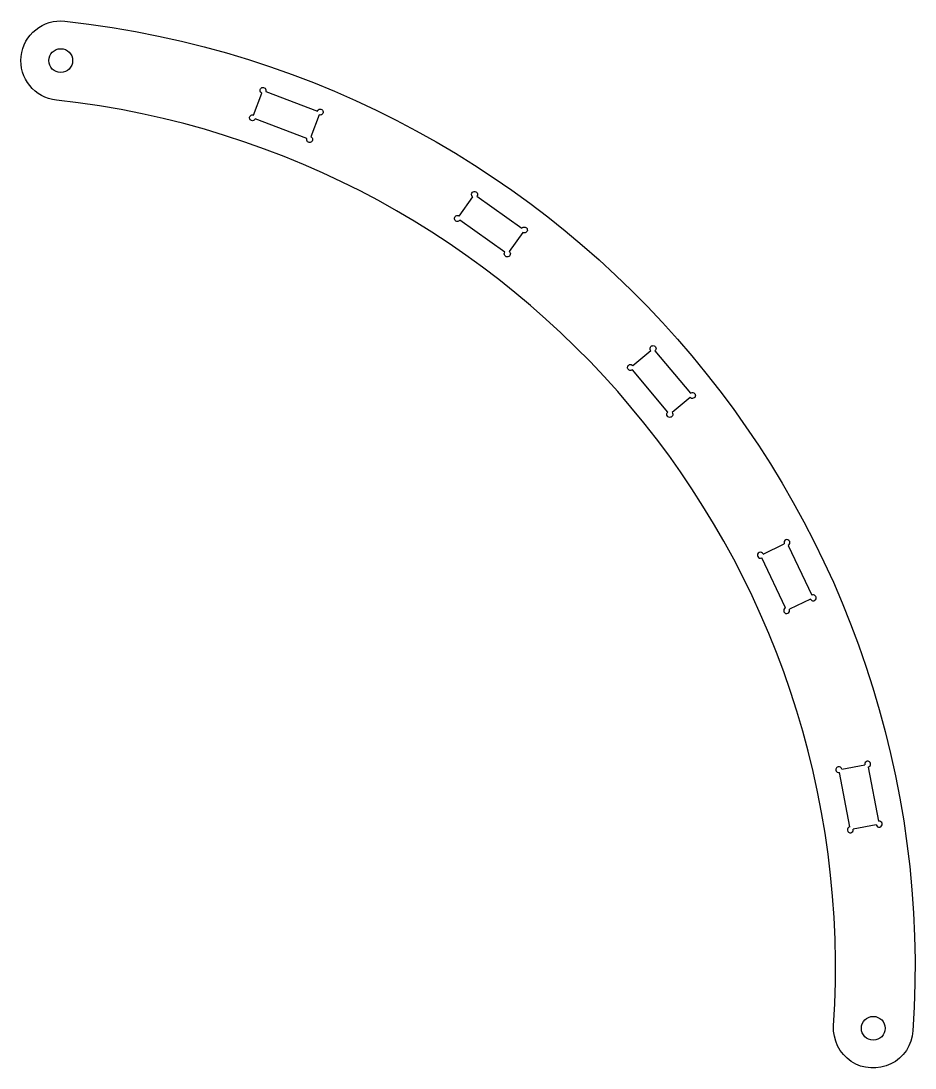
# Model space of a CAD drawing. Header units: millimetres. Extents: x 24 to 136, y -12 to 120.
import ezdxf

# ---------------------------------------------------------------- set-up
doc = ezdxf.new("R2010")
doc.units = ezdxf.units.MM
doc.layers.get('0').update_dxf_attribs({"linetype": 'CONTINUOUS'})

msp = doc.modelspace()

# ---------------------------------------------------------------- linework, layer by layer
for p, q in [((117.36, 52.8), (120.03, 54.07)), ((120.53, 53.89), (123.51, 47.61)), ((120.17, 46.02), (117.19, 52.3)), ((123.33, 47.11), (120.67, 45.85)), ((128.27, 18.45), (126.96, 25.28)), ((127.26, 25.72), (130.16, 26.27)), ((130.59, 25.97), (131.9, 19.15)), ((131.6, 18.71), (128.71, 18.15))]:
    msp.add_line(p, q)
for points in [[(28.46, 109.94, -1), (29.54, 119.89, -0.401491), (136.22, -7.25, -1), (126.24, -6.6, 0.401491)], [(53.47, 107.59, -2.414214), (53.26, 108.07), (54.31, 110.83, -2.414214), (54.79, 111.04), (61.29, 108.57, -2.414214), (61.5, 108.09), (60.45, 105.33, -2.414214), (59.97, 105.11)], [(79.22, 94.83, -2.414214), (79.13, 95.35), (80.84, 97.75, -2.414214), (81.37, 97.84), (87.03, 93.81, -2.414214), (87.12, 93.29), (85.41, 90.89, -2.414214), (84.88, 90.8)], [(103.23, 78.42, -2.414214), (103.76, 78.37), (108.23, 73.05, -2.414214), (108.18, 72.52), (105.92, 70.62, -2.414214), (105.39, 70.67), (100.92, 75.99, -2.414214), (100.97, 76.52)]]:
    msp.add_lwpolyline(points, format="xyb", close=True)
for centre in [(29, 114.92), (131.23, -6.92)]:
    msp.add_circle(centre, 1.5)
for centre, start, end in [((120.37, 54.23), -64.5833, 205.4167), ((117.03, 52.64), 25.4167, 295.4167), ((123.67, 47.27), -154.5833, 115.4167), ((120.33, 45.68), -244.5833, 25.4167), ((130.52, 26.34), -79.1667, 190.8333), ((126.89, 25.65), 10.8333, 280.8333), ((131.97, 18.78), -169.1667, 100.8333), ((128.34, 18.08), -259.1667, 10.8333)]:
    msp.add_arc(centre, 0.375, start, end)

doc.saveas('drawing.dxf')
